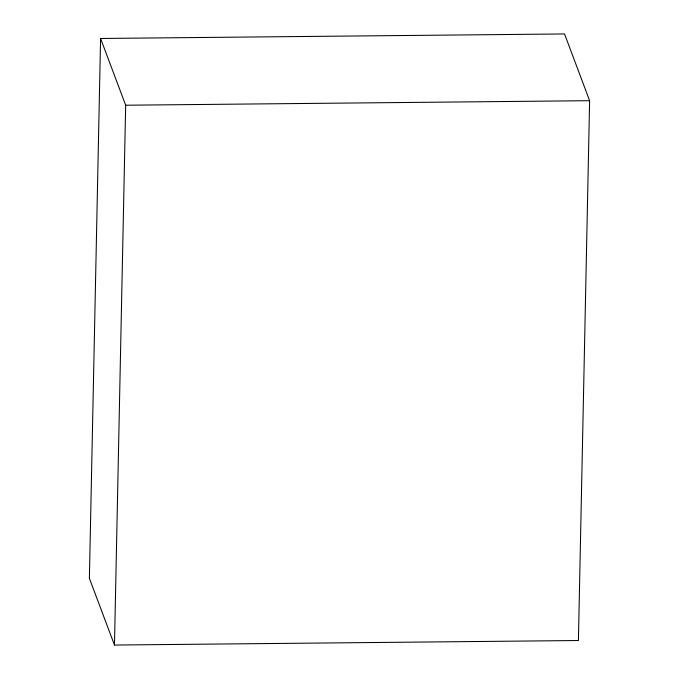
<?xml version="1.0" encoding="UTF-8"?>
<svg xmlns="http://www.w3.org/2000/svg" width="679" height="679" viewBox="0 0 679 679"><rect width="100%" height="100%" fill="white"/><g stroke="black" fill="none" stroke-linecap="round" stroke-linejoin="round"><path stroke-width="1.02" d="M100.585 38.474L89.382 578.304L114.471 645.05L578.415 640.526L589.618 100.696L564.529 33.95L100.585 38.474L125.674 105.22L114.471 645.05M125.674 105.22L589.618 100.696"/></g></svg>
